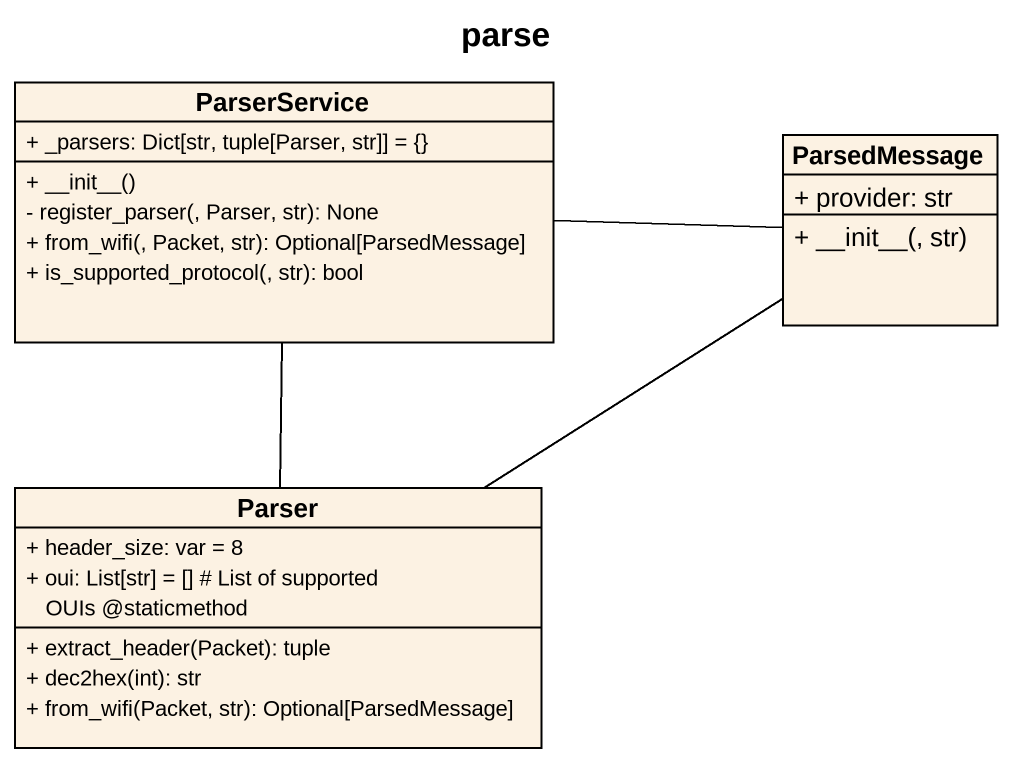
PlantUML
@startuml
title parse
hide circle
hide empty members
skinparam classAttributeIconSize 0
class ParserService {
  + _parsers: Dict[str, tuple[Parser, str]] = {}
  + ~__init~__()
  - register_parser(, Parser, str): None
  + from_wifi(, Packet, str): Optional[ParsedMessage]
  + is_supported_protocol(, str): bool
}
class ParsedMessage {
  + provider: str
  + ~__init~__(, str)
}
class Parser {
  + header_size: var = 8
  + oui: List[str] = [] # List of supported OUIs @staticmethod
  + extract_header(Packet): tuple
  + dec2hex(int): str
  + from_wifi(Packet, str): Optional[ParsedMessage]
}
ParserService -right- ParsedMessage
Parser -up- ParserService
Parser -up- ParsedMessage
@enduml
